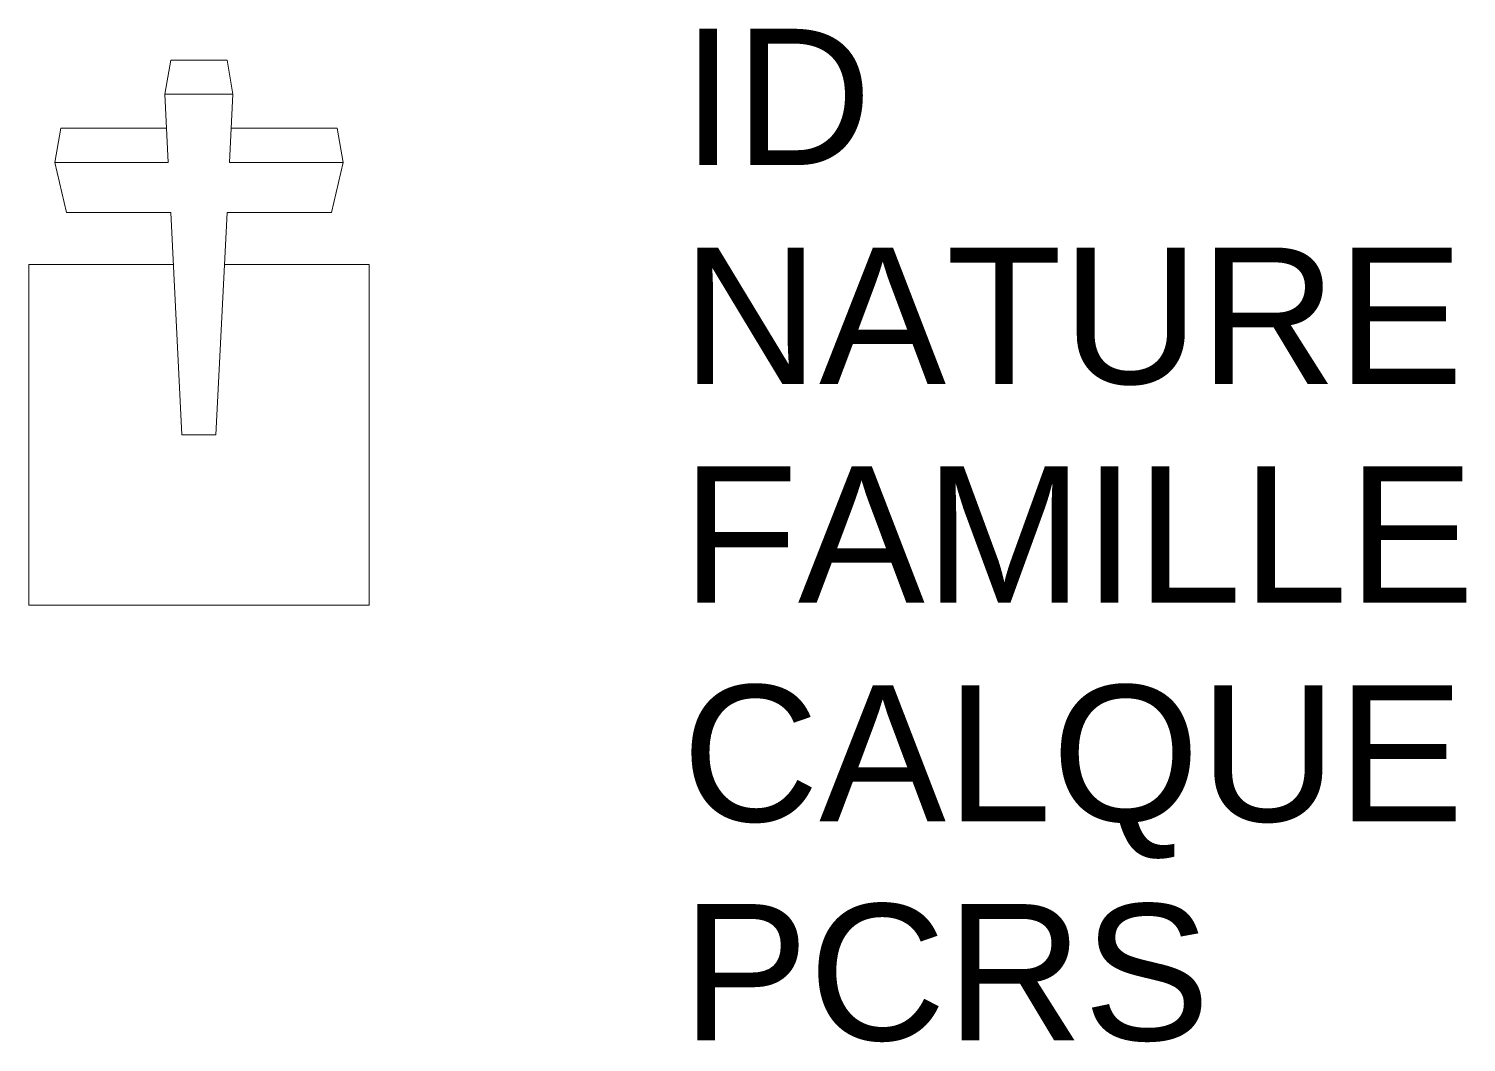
# Model space of a CAD drawing. Header units: metres. Extents: x 0 to 2.11, y -0.64 to 0.85.
import ezdxf

# ---------------------------------------------------------------- set-up
doc = ezdxf.new("R2010")
doc.units = ezdxf.units.M
doc.linetypes.add('Socle_Continu', pattern=[2.5, 2.5, 0])
doc.layers.add('BATIM_SCS', color=7, linetype='Socle_Continu', lineweight=13, true_color=0xdf7fff)
doc.styles.get("Standard").update_dxf_attribs({"font": 'arial.ttf'})

msp = doc.modelspace()

# ---------------------------------------------------------------- linework, layer by layer
at = {"layer": 'BATIM_SCS', "linetype": 'Socle_Continu'}
for p, q in [((0.2, 0.75), (0.2087, 0.8)), ((0.2087, 0.8), (0.2913, 0.8)), ((0.3, 0.75), (0.2913, 0.8)), ((0.205, 0.65), (0.2, 0.75)), ((0.2, 0.75), (0.3, 0.75)), ((0.295, 0.65), (0.3, 0.75)), ((0.0382, 0.65), (0.047, 0.7)), ((0.047, 0.7), (0.2025, 0.7)), ((0.2978, 0.7), (0.453, 0.7)), ((0.4618, 0.65), (0.453, 0.7)), ((0.0382, 0.65), (0.205, 0.65)), ((0.0382, 0.65), (0.0555, 0.5766)), ((0.295, 0.65), (0.4618, 0.65)), ((0.4618, 0.65), (0.4445, 0.5766)), ((0.0555, 0.5766), (0.2087, 0.5766)), ((0.225, 0.25), (0.2087, 0.5766)), ((0.275, 0.25), (0.2913, 0.5766)), ((0.2913, 0.5766), (0.4445, 0.5766)), ((0.225, 0.25), (0.275, 0.25))]:
    msp.add_line(p, q, dxfattribs=at)
msp.add_lwpolyline([(0.2125, 0.5), (0, 0.5), (0, 0), (0.5, 0), (0.5, 0.5), (0.2875, 0.5)], dxfattribs=at)

# ---------------------------------------------------------------- texts
at = {"layer": 'BATIM_SCS', "linetype": 'Socle_Continu', "flags": 9}
for tag, p, s in [('ID', (0.9593, 0.6461), 'RP_2726'), ('NATURE', (0.9593, 0.3248), 'Calvaire'), ('FAMILLE', (0.9593, 0.0036), 'Bâti'), ('CALQUE', (0.9593, -0.3177), 'BATIM_SCS'), ('PCRS', (0.9593, -0.639), 'HabillageSymbole')]:
    msp.add_attdef(tag, p, s, height=0.2, dxfattribs=at)

doc.saveas('drawing.dxf')
